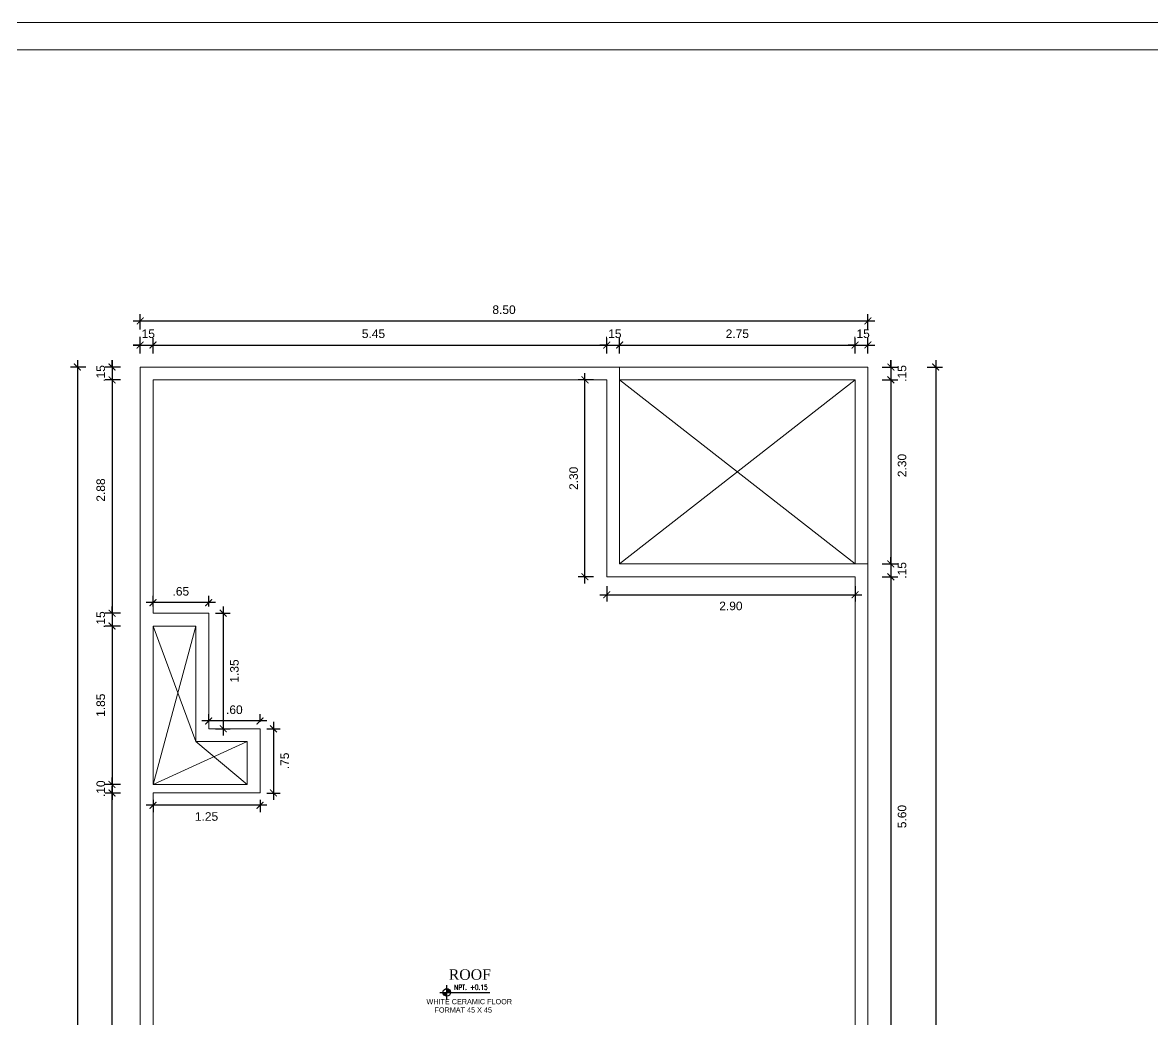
# Model space of a CAD drawing. Header units: millimetres. Extents: x -59 to 123, y 54 to 155.
# Drawn here: x -43.33 to -30.13, y 72.49 to 84.13 of the extents above; entities that cross this region are included whole.
import ezdxf

# ---------------------------------------------------------------- set-up
doc = ezdxf.new("R2010")
doc.units = ezdxf.units.MM
doc.linetypes.add('CONTINUA', pattern=[0])
doc.layers.get('0').update_dxf_attribs({"lineweight": 9})
doc.layers.get('Defpoints').update_dxf_attribs({"lineweight": 0})
for name, color, linetype in [('A-COT', 8, 'Continuous'), ('A-IND niveles', 8, 'Continuous'), ('A-TEX 010', 7, 'Continuous')]:
    doc.layers.add(name, color=color, linetype=linetype)
for name, color, linetype, lineweight in [('DET-CORTE', 86, 'Continuous', 50), ('mobiliario', 7, 'Continuous', 0), ('murobajo', 7, 'Continuous', 30), ('TEXTO1', 7, 'Continuous', 0)]:
    doc.layers.add(name, color=color, linetype=linetype, lineweight=lineweight)
doc.styles.add('ARIAL', font='arial.ttf')
doc.styles.add('ROMANS', font='ROMANS.SHX', dxfattribs={"width": 1.35, "height": 0.29})
doc.styles.add('ROMANS 0.75', font='romans.shx', dxfattribs={"width": 0.75})
doc.styles.add('style1', font='arial.ttf', dxfattribs={"height": 0.1})
doc.dimstyles.new('luis1', dxfattribs={"dimtxt": 0.1, "dimasz": 0.08, "dimexe": 0.08, "dimexo": 0.08, "dimgap": 0.08, "dimtad": 2, "dimzin": 4, "dimdsep": 46, "dimtxsty": 'style1', "dimblk": 'ARCHTICK', "dimcen": 2, "dimdle": 0.08, "dimclrd": 256, "dimclre": 256, "dimclrt": 256, "dimadec": 0, "dimazin": 1, "dimtfac": 1, "dimtix": 1, "dimtmove": 0, "dimatfit": 3, "dimfxl": 1, "dimtolj": 1, "dimarcsym": 0})

# ---------------------------------------------------------------- blocks, each defined once
blk = doc.blocks.new('_ArchTick')
at = {"color": 0, "linetype": 'ByBlock', "const_width": 0.15}
blk.add_lwpolyline([(-0.5, -0.5), (0.5, 0.5)], dxfattribs=at)
blk = doc.blocks.new('*D877')
at = {"layer": 'A-COT', "linetype": 'Continuous', "lineweight": -2, "transparency": 16777216}
for p, q in [((-41.954, 80.264), (-41.954, 80.444)), ((-41.804, 80.264), (-41.804, 80.444)), ((-41.954, 80.364), (-42.034, 80.364)), ((-41.954, 80.364), (-41.804, 80.364)), ((-41.804, 80.364), (-41.724, 80.364))]:
    blk.add_line(p, q, dxfattribs=at)
at = {"layer": 'Defpoints', "color": 0, "linetype": 'CONTINUA', "transparency": 16777216}
for p in [(-41.804, 80.364), (-41.954, 80.107), (-41.804, 79.957)]:
    blk.add_point(p, dxfattribs=at)
at = {"layer": 'A-COT', "linetype": 'CONTINUA', "lineweight": -2, "transparency": 16777216, "xscale": 0.08, "yscale": 0.08, "zscale": 0.08}
blk.add_blockref('_ArchTick', (-41.954, 80.364), dxfattribs=at)
at = {"layer": 'A-COT', "linetype": 'CONTINUA', "lineweight": -2, "transparency": 16777216, "xscale": 0.08, "yscale": 0.08, "zscale": 0.08, "rotation": 180}
blk.add_blockref('_ArchTick', (-41.804, 80.364), dxfattribs=at)
at = {"layer": 'A-COT', "linetype": 'CONTINUA', "lineweight": 5, "transparency": 16777216, "insert": (-41.879, 80.495), "char_height": 0.1, "attachment_point": 5, "style": 'style1'}
blk.add_mtext('\\A1;.15', dxfattribs=at)
blk = doc.blocks.new('*D878')
at = {"layer": 'A-COT', "linetype": 'Continuous', "lineweight": -2, "transparency": 16777216}
for p, q in [((-42.034, 80.645), (-33.374, 80.645)), ((-41.954, 80.545), (-41.954, 80.725)), ((-33.454, 80.545), (-33.454, 80.725))]:
    blk.add_line(p, q, dxfattribs=at)
at = {"layer": 'Defpoints', "color": 0, "linetype": 'CONTINUA', "transparency": 16777216}
for p in [(-33.454, 80.645), (-41.954, 80.107), (-33.454, 80.107)]:
    blk.add_point(p, dxfattribs=at)
at = {"layer": 'A-COT', "linetype": 'CONTINUA', "lineweight": -2, "transparency": 16777216, "xscale": 0.08, "yscale": 0.08, "zscale": 0.08, "rotation": 180}
blk.add_blockref('_ArchTick', (-41.954, 80.645), dxfattribs=at)
at = {"layer": 'A-COT', "linetype": 'CONTINUA', "lineweight": -2, "transparency": 16777216, "xscale": 0.08, "yscale": 0.08, "zscale": 0.08}
blk.add_blockref('_ArchTick', (-33.454, 80.645), dxfattribs=at)
at = {"layer": 'A-COT', "linetype": 'CONTINUA', "lineweight": 5, "transparency": 16777216, "insert": (-37.704, 80.776), "char_height": 0.1, "attachment_point": 5, "style": 'style1'}
blk.add_mtext('\\A1;8.50', dxfattribs=at)
blk = doc.blocks.new('*D879')
at = {"layer": 'A-COT', "linetype": 'Continuous', "lineweight": -2, "transparency": 16777216}
for p, q in [((-42.183, 80.107), (-42.363, 80.107)), ((-42.283, 80.107), (-42.283, 80.187)), ((-42.283, 80.107), (-42.283, 79.957)), ((-42.183, 79.957), (-42.363, 79.957)), ((-42.283, 79.957), (-42.283, 79.877))]:
    blk.add_line(p, q, dxfattribs=at)
at = {"layer": 'Defpoints', "color": 0, "linetype": 'CONTINUA', "transparency": 16777216}
for p in [(-42.029, 80.107), (-42.283, 79.957), (-41.879, 79.957)]:
    blk.add_point(p, dxfattribs=at)
at = {"layer": 'A-COT', "linetype": 'CONTINUA', "lineweight": -2, "transparency": 16777216, "xscale": 0.08, "yscale": 0.08, "zscale": 0.08}
for p, rotation in [((-42.283, 80.107), 270), ((-42.283, 79.957), 90)]:
    blk.add_blockref('_ArchTick', p, dxfattribs=dict(at, rotation=rotation))
at = {"layer": 'A-COT', "linetype": 'CONTINUA', "lineweight": 5, "transparency": 16777216, "insert": (-42.414, 80.032), "char_height": 0.1, "attachment_point": 5, "rotation": 90, "style": 'style1'}
blk.add_mtext('\\A1;.15', dxfattribs=at)
blk = doc.blocks.new('*D880')
at = {"layer": 'A-COT', "linetype": 'Continuous', "lineweight": -2, "transparency": 16777216}
for p, q in [((-33.286, 80.107), (-33.106, 80.107)), ((-33.186, 80.107), (-33.186, 80.187)), ((-33.186, 80.107), (-33.186, 79.957)), ((-33.286, 79.957), (-33.106, 79.957)), ((-33.186, 79.957), (-33.186, 79.877))]:
    blk.add_line(p, q, dxfattribs=at)
at = {"layer": 'Defpoints', "color": 0, "linetype": 'CONTINUA', "transparency": 16777216}
for p in [(-33.454, 80.107), (-33.604, 79.957), (-33.186, 79.957)]:
    blk.add_point(p, dxfattribs=at)
at = {"layer": 'A-COT', "linetype": 'CONTINUA', "lineweight": -2, "transparency": 16777216, "xscale": 0.08, "yscale": 0.08, "zscale": 0.08}
for p, rotation in [((-33.186, 80.107), 270), ((-33.186, 79.957), 90)]:
    blk.add_blockref('_ArchTick', p, dxfattribs=dict(at, rotation=rotation))
at = {"layer": 'A-COT', "linetype": 'CONTINUA', "lineweight": 5, "transparency": 16777216, "insert": (-33.055, 80.032), "char_height": 0.1, "attachment_point": 5, "rotation": 90, "style": 'style1'}
blk.add_mtext('\\A1;.15', dxfattribs=at)
blk = doc.blocks.new('*D881')
at = {"layer": 'A-COT', "linetype": 'Continuous', "lineweight": -2, "transparency": 16777216}
for p, q in [((-32.762, 80.107), (-32.582, 80.107)), ((-32.662, 80.187), (-32.662, 61.027)), ((-32.762, 61.107), (-32.582, 61.107))]:
    blk.add_line(p, q, dxfattribs=at)
at = {"layer": 'Defpoints', "color": 0, "linetype": 'CONTINUA', "transparency": 16777216}
for p in [(-33.454, 80.107), (-33.454, 61.107), (-32.662, 61.107)]:
    blk.add_point(p, dxfattribs=at)
at = {"layer": 'A-COT', "linetype": 'CONTINUA', "lineweight": -2, "transparency": 16777216, "xscale": 0.08, "yscale": 0.08, "zscale": 0.08}
for p, rotation in [((-32.662, 80.107), 90), ((-32.662, 61.107), 270)]:
    blk.add_blockref('_ArchTick', p, dxfattribs=dict(at, rotation=rotation))
at = {"layer": 'A-COT', "linetype": 'CONTINUA', "lineweight": 5, "transparency": 16777216, "insert": (-32.531, 70.607), "char_height": 0.1, "attachment_point": 5, "rotation": 90, "style": 'style1'}
blk.add_mtext('\\A1;19.00', dxfattribs=at)
blk = doc.blocks.new('*D882')
at = {"layer": 'A-COT', "linetype": 'Continuous', "lineweight": -2, "transparency": 16777216}
for p, q in [((-42.588, 80.107), (-42.768, 80.107)), ((-42.688, 80.187), (-42.688, 61.027)), ((-42.588, 61.107), (-42.768, 61.107))]:
    blk.add_line(p, q, dxfattribs=at)
at = {"layer": 'Defpoints', "color": 0, "linetype": 'CONTINUA', "transparency": 16777216}
for p in [(-41.954, 80.107), (-42.688, 61.107), (-41.954, 61.107)]:
    blk.add_point(p, dxfattribs=at)
at = {"layer": 'A-COT', "linetype": 'CONTINUA', "lineweight": -2, "transparency": 16777216, "xscale": 0.08, "yscale": 0.08, "zscale": 0.08}
for p, rotation in [((-42.688, 80.107), 90), ((-42.688, 61.107), 270)]:
    blk.add_blockref('_ArchTick', p, dxfattribs=dict(at, rotation=rotation))
at = {"layer": 'A-COT', "linetype": 'CONTINUA', "lineweight": 5, "transparency": 16777216, "insert": (-42.819, 70.607), "char_height": 0.1, "attachment_point": 5, "rotation": 90, "style": 'style1'}
blk.add_mtext('\\A1;19.00', dxfattribs=at)
blk = doc.blocks.new('*D1096')
at = {"layer": 'A-COT', "linetype": 'Continuous', "lineweight": -2, "transparency": 16777216}
for p, q in [((-41.954, 80.264), (-41.954, 80.444)), ((-36.504, 80.264), (-36.504, 80.444)), ((-42.034, 80.364), (-36.424, 80.364))]:
    blk.add_line(p, q, dxfattribs=at)
at = {"layer": 'Defpoints', "color": 0, "linetype": 'CONTINUA', "transparency": 16777216}
for p in [(-36.504, 80.364), (-41.954, 80.107), (-36.504, 79.957)]:
    blk.add_point(p, dxfattribs=at)
at = {"layer": 'A-COT', "linetype": 'CONTINUA', "lineweight": -2, "transparency": 16777216, "xscale": 0.08, "yscale": 0.08, "zscale": 0.08, "rotation": 180}
blk.add_blockref('_ArchTick', (-41.954, 80.364), dxfattribs=at)
at = {"layer": 'A-COT', "linetype": 'CONTINUA', "lineweight": -2, "transparency": 16777216, "xscale": 0.08, "yscale": 0.08, "zscale": 0.08}
blk.add_blockref('_ArchTick', (-36.504, 80.364), dxfattribs=at)
at = {"layer": 'A-COT', "linetype": 'CONTINUA', "lineweight": 5, "transparency": 16777216, "insert": (-39.229, 80.495), "char_height": 0.1, "attachment_point": 5, "style": 'style1'}
blk.add_mtext('\\A1;5.45', dxfattribs=at)
blk = doc.blocks.new('*D1097')
at = {"layer": 'A-COT', "linetype": 'Continuous', "lineweight": -2, "transparency": 16777216}
for p, q in [((-36.504, 80.264), (-36.504, 80.444)), ((-36.354, 80.264), (-36.354, 80.444)), ((-36.504, 80.364), (-36.584, 80.364)), ((-36.504, 80.364), (-36.354, 80.364)), ((-36.354, 80.364), (-36.274, 80.364))]:
    blk.add_line(p, q, dxfattribs=at)
at = {"layer": 'Defpoints', "color": 0, "linetype": 'CONTINUA', "transparency": 16777216}
for p in [(-36.354, 80.364), (-36.354, 80.107), (-36.504, 79.957)]:
    blk.add_point(p, dxfattribs=at)
at = {"layer": 'A-COT', "linetype": 'CONTINUA', "lineweight": -2, "transparency": 16777216, "xscale": 0.08, "yscale": 0.08, "zscale": 0.08}
blk.add_blockref('_ArchTick', (-36.504, 80.364), dxfattribs=at)
at = {"layer": 'A-COT', "linetype": 'CONTINUA', "lineweight": -2, "transparency": 16777216, "xscale": 0.08, "yscale": 0.08, "zscale": 0.08, "rotation": 180}
blk.add_blockref('_ArchTick', (-36.354, 80.364), dxfattribs=at)
at = {"layer": 'A-COT', "linetype": 'CONTINUA', "lineweight": 5, "transparency": 16777216, "insert": (-36.429, 80.495), "char_height": 0.1, "attachment_point": 5, "style": 'style1'}
blk.add_mtext('\\A1;.15', dxfattribs=at)
blk = doc.blocks.new('*D1098')
at = {"layer": 'A-COT', "linetype": 'Continuous', "lineweight": -2, "transparency": 16777216}
for p, q in [((-36.354, 80.264), (-36.354, 80.444)), ((-33.604, 80.264), (-33.604, 80.444)), ((-36.434, 80.364), (-33.524, 80.364))]:
    blk.add_line(p, q, dxfattribs=at)
at = {"layer": 'Defpoints', "color": 0, "linetype": 'CONTINUA', "transparency": 16777216}
for p in [(-33.604, 80.364), (-36.354, 80.107), (-33.604, 79.957)]:
    blk.add_point(p, dxfattribs=at)
at = {"layer": 'A-COT', "linetype": 'CONTINUA', "lineweight": -2, "transparency": 16777216, "xscale": 0.08, "yscale": 0.08, "zscale": 0.08, "rotation": 180}
blk.add_blockref('_ArchTick', (-36.354, 80.364), dxfattribs=at)
at = {"layer": 'A-COT', "linetype": 'CONTINUA', "lineweight": -2, "transparency": 16777216, "xscale": 0.08, "yscale": 0.08, "zscale": 0.08}
blk.add_blockref('_ArchTick', (-33.604, 80.364), dxfattribs=at)
at = {"layer": 'A-COT', "linetype": 'CONTINUA', "lineweight": 5, "transparency": 16777216, "insert": (-34.979, 80.495), "char_height": 0.1, "attachment_point": 5, "style": 'style1'}
blk.add_mtext('\\A1;2.75', dxfattribs=at)
blk = doc.blocks.new('*D884')
at = {"layer": 'A-COT', "linetype": 'Continuous', "lineweight": -2, "transparency": 16777216}
for p, q in [((-33.604, 80.264), (-33.604, 80.444)), ((-33.454, 80.264), (-33.454, 80.444)), ((-33.604, 80.364), (-33.684, 80.364)), ((-33.604, 80.364), (-33.454, 80.364)), ((-33.454, 80.364), (-33.374, 80.364))]:
    blk.add_line(p, q, dxfattribs=at)
at = {"layer": 'Defpoints', "color": 0, "linetype": 'CONTINUA', "transparency": 16777216}
for p in [(-33.454, 80.364), (-33.454, 80.107), (-33.604, 79.957)]:
    blk.add_point(p, dxfattribs=at)
at = {"layer": 'A-COT', "linetype": 'CONTINUA', "lineweight": -2, "transparency": 16777216, "xscale": 0.08, "yscale": 0.08, "zscale": 0.08}
blk.add_blockref('_ArchTick', (-33.604, 80.364), dxfattribs=at)
at = {"layer": 'A-COT', "linetype": 'CONTINUA', "lineweight": -2, "transparency": 16777216, "xscale": 0.08, "yscale": 0.08, "zscale": 0.08, "rotation": 180}
blk.add_blockref('_ArchTick', (-33.454, 80.364), dxfattribs=at)
at = {"layer": 'A-COT', "linetype": 'CONTINUA', "lineweight": 5, "transparency": 16777216, "insert": (-33.529, 80.495), "char_height": 0.1, "attachment_point": 5, "style": 'style1'}
blk.add_mtext('\\A1;.15', dxfattribs=at)
blk = doc.blocks.new('*D1099')
at = {"layer": 'A-COT', "linetype": 'Continuous', "lineweight": -2, "transparency": 16777216}
for p, q in [((-42.183, 80.107), (-42.363, 80.107)), ((-42.283, 80.187), (-42.283, 77.152)), ((-42.183, 77.232), (-42.363, 77.232))]:
    blk.add_line(p, q, dxfattribs=at)
at = {"layer": 'Defpoints', "color": 0, "linetype": 'CONTINUA', "transparency": 16777216}
for p in [(-42.029, 80.107), (-42.283, 77.232), (-41.804, 77.232)]:
    blk.add_point(p, dxfattribs=at)
at = {"layer": 'A-COT', "linetype": 'CONTINUA', "lineweight": -2, "transparency": 16777216, "xscale": 0.08, "yscale": 0.08, "zscale": 0.08}
for p, rotation in [((-42.283, 80.107), 90), ((-42.283, 77.232), 270)]:
    blk.add_blockref('_ArchTick', p, dxfattribs=dict(at, rotation=rotation))
at = {"layer": 'A-COT', "linetype": 'CONTINUA', "lineweight": 5, "transparency": 16777216, "insert": (-42.414, 78.67), "char_height": 0.1, "attachment_point": 5, "rotation": 90, "style": 'style1'}
blk.add_mtext('\\A1;2.88', dxfattribs=at)
blk = doc.blocks.new('*D1100')
at = {"layer": 'A-COT', "linetype": 'Continuous', "lineweight": -2, "transparency": 16777216}
for p, q in [((-42.183, 77.232), (-42.363, 77.232)), ((-42.283, 77.232), (-42.283, 77.312)), ((-42.283, 77.232), (-42.283, 77.082)), ((-42.183, 77.082), (-42.363, 77.082)), ((-42.283, 77.082), (-42.283, 77.002))]:
    blk.add_line(p, q, dxfattribs=at)
at = {"layer": 'Defpoints', "color": 0, "linetype": 'CONTINUA', "transparency": 16777216}
for p in [(-41.804, 77.232), (-42.283, 77.082), (-41.804, 77.082)]:
    blk.add_point(p, dxfattribs=at)
at = {"layer": 'A-COT', "linetype": 'CONTINUA', "lineweight": -2, "transparency": 16777216, "xscale": 0.08, "yscale": 0.08, "zscale": 0.08}
for p, rotation in [((-42.283, 77.232), 270), ((-42.283, 77.082), 90)]:
    blk.add_blockref('_ArchTick', p, dxfattribs=dict(at, rotation=rotation))
at = {"layer": 'A-COT', "linetype": 'CONTINUA', "lineweight": 5, "transparency": 16777216, "insert": (-42.414, 77.157), "char_height": 0.1, "attachment_point": 5, "rotation": 90, "style": 'style1'}
blk.add_mtext('\\A1;.15', dxfattribs=at)
blk = doc.blocks.new('*D1101')
at = {"layer": 'A-COT', "linetype": 'Continuous', "lineweight": -2, "transparency": 16777216}
for p, q in [((-42.183, 77.082), (-42.363, 77.082)), ((-42.283, 77.162), (-42.283, 75.152)), ((-42.183, 75.232), (-42.363, 75.232))]:
    blk.add_line(p, q, dxfattribs=at)
at = {"layer": 'Defpoints', "color": 0, "linetype": 'CONTINUA', "transparency": 16777216}
for p in [(-41.804, 77.082), (-42.283, 75.232), (-41.804, 75.232)]:
    blk.add_point(p, dxfattribs=at)
at = {"layer": 'A-COT', "linetype": 'CONTINUA', "lineweight": -2, "transparency": 16777216, "xscale": 0.08, "yscale": 0.08, "zscale": 0.08}
for p, rotation in [((-42.283, 77.082), 90), ((-42.283, 75.232), 270)]:
    blk.add_blockref('_ArchTick', p, dxfattribs=dict(at, rotation=rotation))
at = {"layer": 'A-COT', "linetype": 'CONTINUA', "lineweight": 5, "transparency": 16777216, "insert": (-42.414, 76.157), "char_height": 0.1, "attachment_point": 5, "rotation": 90, "style": 'style1'}
blk.add_mtext('\\A1;1.85', dxfattribs=at)
blk = doc.blocks.new('*D1102')
at = {"layer": 'A-COT', "linetype": 'Continuous', "lineweight": -2, "transparency": 16777216}
for p, q in [((-42.183, 75.232), (-42.363, 75.232)), ((-42.283, 75.232), (-42.283, 75.312)), ((-42.283, 75.232), (-42.283, 75.132)), ((-42.183, 75.132), (-42.363, 75.132)), ((-42.283, 75.132), (-42.283, 75.052))]:
    blk.add_line(p, q, dxfattribs=at)
at = {"layer": 'Defpoints', "color": 0, "linetype": 'CONTINUA', "transparency": 16777216}
for p in [(-41.804, 75.232), (-42.283, 75.132), (-41.804, 75.132)]:
    blk.add_point(p, dxfattribs=at)
at = {"layer": 'A-COT', "linetype": 'CONTINUA', "lineweight": -2, "transparency": 16777216, "xscale": 0.08, "yscale": 0.08, "zscale": 0.08}
for p, rotation in [((-42.283, 75.232), 270), ((-42.283, 75.132), 90)]:
    blk.add_blockref('_ArchTick', p, dxfattribs=dict(at, rotation=rotation))
at = {"layer": 'A-COT', "linetype": 'CONTINUA', "lineweight": 5, "transparency": 16777216, "insert": (-42.414, 75.182), "char_height": 0.1, "attachment_point": 5, "rotation": 90, "style": 'style1'}
blk.add_mtext('\\A1;.10', dxfattribs=at)
blk = doc.blocks.new('*D1103')
at = {"layer": 'A-COT', "linetype": 'Continuous', "lineweight": -2, "transparency": 16777216}
for p, q in [((-42.183, 75.132), (-42.363, 75.132)), ((-42.283, 64.752), (-42.283, 75.212)), ((-42.183, 64.832), (-42.363, 64.832))]:
    blk.add_line(p, q, dxfattribs=at)
at = {"layer": 'Defpoints', "color": 0, "linetype": 'CONTINUA', "transparency": 16777216}
for p in [(-42.283, 75.132), (-41.804, 75.132), (-41.804, 64.832)]:
    blk.add_point(p, dxfattribs=at)
at = {"layer": 'A-COT', "linetype": 'CONTINUA', "lineweight": -2, "transparency": 16777216, "xscale": 0.08, "yscale": 0.08, "zscale": 0.08}
for p, rotation in [((-42.283, 75.132), 90), ((-42.283, 64.832), 270)]:
    blk.add_blockref('_ArchTick', p, dxfattribs=dict(at, rotation=rotation))
at = {"layer": 'A-COT', "linetype": 'CONTINUA', "lineweight": 5, "transparency": 16777216, "insert": (-42.414, 69.982), "char_height": 0.1, "attachment_point": 5, "rotation": 90, "style": 'style1'}
blk.add_mtext('\\A1;10.30', dxfattribs=at)
blk = doc.blocks.new('*D1106')
at = {"layer": 'A-COT', "linetype": 'Continuous', "lineweight": -2, "transparency": 16777216}
for p, q in [((-33.286, 80.107), (-33.106, 80.107)), ((-33.186, 80.187), (-33.186, 77.727)), ((-33.286, 77.807), (-33.106, 77.807))]:
    blk.add_line(p, q, dxfattribs=at)
at = {"layer": 'Defpoints', "color": 0, "linetype": 'CONTINUA', "transparency": 16777216}
for p in [(-33.454, 80.107), (-33.454, 77.807), (-33.186, 77.807)]:
    blk.add_point(p, dxfattribs=at)
at = {"layer": 'A-COT', "linetype": 'CONTINUA', "lineweight": -2, "transparency": 16777216, "xscale": 0.08, "yscale": 0.08, "zscale": 0.08}
for p, rotation in [((-33.186, 80.107), 90), ((-33.186, 77.807), 270)]:
    blk.add_blockref('_ArchTick', p, dxfattribs=dict(at, rotation=rotation))
at = {"layer": 'A-COT', "linetype": 'CONTINUA', "lineweight": 5, "transparency": 16777216, "insert": (-33.055, 78.957), "char_height": 0.1, "attachment_point": 5, "rotation": 90, "style": 'style1'}
blk.add_mtext('\\A1;2.30', dxfattribs=at)
blk = doc.blocks.new('*D1107')
at = {"layer": 'A-COT', "linetype": 'Continuous', "lineweight": -2, "transparency": 16777216}
for p, q in [((-33.186, 77.807), (-33.186, 77.887)), ((-33.286, 77.807), (-33.106, 77.807)), ((-33.186, 77.807), (-33.186, 77.657)), ((-33.286, 77.657), (-33.106, 77.657)), ((-33.186, 77.657), (-33.186, 77.577))]:
    blk.add_line(p, q, dxfattribs=at)
at = {"layer": 'Defpoints', "color": 0, "linetype": 'CONTINUA', "transparency": 16777216}
for p in [(-33.454, 77.807), (-33.604, 77.657), (-33.186, 77.657)]:
    blk.add_point(p, dxfattribs=at)
at = {"layer": 'A-COT', "linetype": 'CONTINUA', "lineweight": -2, "transparency": 16777216, "xscale": 0.08, "yscale": 0.08, "zscale": 0.08}
for p, rotation in [((-33.186, 77.807), 270), ((-33.186, 77.657), 90)]:
    blk.add_blockref('_ArchTick', p, dxfattribs=dict(at, rotation=rotation))
at = {"layer": 'A-COT', "linetype": 'CONTINUA', "lineweight": 5, "transparency": 16777216, "insert": (-33.055, 77.732), "char_height": 0.1, "attachment_point": 5, "rotation": 90, "style": 'style1'}
blk.add_mtext('\\A1;.15', dxfattribs=at)
blk = doc.blocks.new('*D885')
at = {"layer": 'A-COT', "linetype": 'Continuous', "lineweight": -2, "transparency": 16777216}
for p, q in [((-33.186, 77.737), (-33.186, 71.977)), ((-33.286, 77.657), (-33.106, 77.657)), ((-33.286, 72.057), (-33.106, 72.057))]:
    blk.add_line(p, q, dxfattribs=at)
at = {"layer": 'Defpoints', "color": 0, "linetype": 'CONTINUA', "transparency": 16777216}
for p in [(-33.604, 77.657), (-33.604, 72.057), (-33.186, 72.057)]:
    blk.add_point(p, dxfattribs=at)
at = {"layer": 'A-COT', "linetype": 'CONTINUA', "lineweight": -2, "transparency": 16777216, "xscale": 0.08, "yscale": 0.08, "zscale": 0.08}
for p, rotation in [((-33.186, 77.657), 90), ((-33.186, 72.057), 270)]:
    blk.add_blockref('_ArchTick', p, dxfattribs=dict(at, rotation=rotation))
at = {"layer": 'A-COT', "linetype": 'CONTINUA', "lineweight": 5, "transparency": 16777216, "insert": (-33.055, 74.857), "char_height": 0.1, "attachment_point": 5, "rotation": 90, "style": 'style1'}
blk.add_mtext('\\A1;5.60', dxfattribs=at)
blk = doc.blocks.new('A$C37766BCA')
blk.add_line((0, 0.181), (1.22, 0.181))
blk.add_lwpolyline([(0.174, 0), (0.174, 0.361)])
at = {"const_width": 0.0923}
for points in [[(0.128, 0.181, 0.414214), (0.174, 0.135)], [(0.221, 0.181, 0.414214), (0.174, 0.227, 0.414214)]]:
    blk.add_lwpolyline(points, format="xyb", dxfattribs=at)
blk.add_circle((0.174, 0.181), 0.0923)
blk = doc.blocks.new('*D1120')
at = {"layer": 'A-COT', "linetype": 'Continuous', "lineweight": -2, "transparency": 16777216}
for p, q in [((-36.504, 77.547), (-36.504, 77.367)), ((-33.604, 77.547), (-33.604, 77.367)), ((-36.584, 77.447), (-33.524, 77.447))]:
    blk.add_line(p, q, dxfattribs=at)
at = {"layer": 'Defpoints', "color": 0, "linetype": 'CONTINUA', "transparency": 16777216}
for p in [(-36.504, 77.657), (-33.604, 77.657), (-33.604, 77.447)]:
    blk.add_point(p, dxfattribs=at)
at = {"layer": 'A-COT', "linetype": 'CONTINUA', "lineweight": -2, "transparency": 16777216, "xscale": 0.08, "yscale": 0.08, "zscale": 0.08, "rotation": 180}
blk.add_blockref('_ArchTick', (-36.504, 77.447), dxfattribs=at)
at = {"layer": 'A-COT', "linetype": 'CONTINUA', "lineweight": -2, "transparency": 16777216, "xscale": 0.08, "yscale": 0.08, "zscale": 0.08}
blk.add_blockref('_ArchTick', (-33.604, 77.447), dxfattribs=at)
at = {"layer": 'A-COT', "linetype": 'CONTINUA', "lineweight": 5, "transparency": 16777216, "insert": (-35.054, 77.316), "char_height": 0.1, "attachment_point": 5, "style": 'style1'}
blk.add_mtext('\\A1;2.90', dxfattribs=at)
blk = doc.blocks.new('*D1121')
at = {"layer": 'A-COT', "linetype": 'Continuous', "lineweight": -2, "transparency": 16777216}
for p, q in [((-36.759, 77.577), (-36.759, 80.037)), ((-36.659, 79.957), (-36.839, 79.957)), ((-36.659, 77.657), (-36.839, 77.657))]:
    blk.add_line(p, q, dxfattribs=at)
at = {"layer": 'Defpoints', "color": 0, "linetype": 'CONTINUA', "transparency": 16777216}
for p in [(-36.759, 79.957), (-36.504, 79.957), (-36.504, 77.657)]:
    blk.add_point(p, dxfattribs=at)
at = {"layer": 'A-COT', "linetype": 'CONTINUA', "lineweight": -2, "transparency": 16777216, "xscale": 0.08, "yscale": 0.08, "zscale": 0.08}
for p, rotation in [((-36.759, 79.957), 90), ((-36.759, 77.657), 270)]:
    blk.add_blockref('_ArchTick', p, dxfattribs=dict(at, rotation=rotation))
at = {"layer": 'A-COT', "linetype": 'CONTINUA', "lineweight": 5, "transparency": 16777216, "insert": (-36.891, 78.807), "char_height": 0.1, "attachment_point": 5, "rotation": 90, "style": 'style1'}
blk.add_mtext('\\A1;2.30', dxfattribs=at)
blk = doc.blocks.new('*D1122')
at = {"layer": 'A-COT', "linetype": 'Continuous', "lineweight": -2, "transparency": 16777216}
for p, q in [((-41.074, 77.355), (-41.884, 77.355)), ((-41.804, 77.312), (-41.804, 77.435)), ((-41.154, 77.312), (-41.154, 77.435))]:
    blk.add_line(p, q, dxfattribs=at)
at = {"layer": 'Defpoints', "color": 0, "linetype": 'CONTINUA', "transparency": 16777216}
for p in [(-41.804, 77.355), (-41.804, 77.232), (-41.154, 77.232)]:
    blk.add_point(p, dxfattribs=at)
at = {"layer": 'A-COT', "linetype": 'CONTINUA', "lineweight": -2, "transparency": 16777216, "xscale": 0.08, "yscale": 0.08, "zscale": 0.08, "rotation": 180}
blk.add_blockref('_ArchTick', (-41.804, 77.355), dxfattribs=at)
at = {"layer": 'A-COT', "linetype": 'CONTINUA', "lineweight": -2, "transparency": 16777216, "xscale": 0.08, "yscale": 0.08, "zscale": 0.08}
blk.add_blockref('_ArchTick', (-41.154, 77.355), dxfattribs=at)
at = {"layer": 'A-COT', "linetype": 'CONTINUA', "lineweight": 5, "transparency": 16777216, "insert": (-41.479, 77.487), "char_height": 0.1, "attachment_point": 5, "style": 'style1'}
blk.add_mtext('\\A1;.65', dxfattribs=at)
blk = doc.blocks.new('*D1123')
at = {"layer": 'A-COT', "linetype": 'Continuous', "lineweight": -2, "transparency": 16777216}
for p, q in [((-41.074, 77.232), (-40.904, 77.232)), ((-40.984, 77.312), (-40.984, 75.802)), ((-41.074, 75.882), (-40.904, 75.882))]:
    blk.add_line(p, q, dxfattribs=at)
at = {"layer": 'Defpoints', "color": 0, "linetype": 'CONTINUA', "transparency": 16777216}
for p in [(-41.154, 77.232), (-41.154, 75.882), (-40.984, 75.882)]:
    blk.add_point(p, dxfattribs=at)
at = {"layer": 'A-COT', "linetype": 'CONTINUA', "lineweight": -2, "transparency": 16777216, "xscale": 0.08, "yscale": 0.08, "zscale": 0.08}
for p, rotation in [((-40.984, 77.232), 90), ((-40.984, 75.882), 270)]:
    blk.add_blockref('_ArchTick', p, dxfattribs=dict(at, rotation=rotation))
at = {"layer": 'A-COT', "linetype": 'CONTINUA', "lineweight": 5, "transparency": 16777216, "insert": (-40.853, 76.557), "char_height": 0.1, "attachment_point": 5, "rotation": 90, "style": 'style1'}
blk.add_mtext('\\A1;1.35', dxfattribs=at)
blk = doc.blocks.new('*D1124')
at = {"layer": 'A-COT', "linetype": 'Continuous', "lineweight": -2, "transparency": 16777216}
for p, q in [((-41.154, 75.962), (-41.154, 76.053)), ((-40.554, 75.962), (-40.554, 76.053)), ((-40.474, 75.973), (-41.234, 75.973))]:
    blk.add_line(p, q, dxfattribs=at)
at = {"layer": 'Defpoints', "color": 0, "linetype": 'CONTINUA', "transparency": 16777216}
for p in [(-41.154, 75.973), (-41.154, 75.882), (-40.554, 75.882)]:
    blk.add_point(p, dxfattribs=at)
at = {"layer": 'A-COT', "linetype": 'CONTINUA', "lineweight": -2, "transparency": 16777216, "xscale": 0.08, "yscale": 0.08, "zscale": 0.08, "rotation": 180}
blk.add_blockref('_ArchTick', (-41.154, 75.973), dxfattribs=at)
at = {"layer": 'A-COT', "linetype": 'CONTINUA', "lineweight": -2, "transparency": 16777216, "xscale": 0.08, "yscale": 0.08, "zscale": 0.08}
blk.add_blockref('_ArchTick', (-40.554, 75.973), dxfattribs=at)
at = {"layer": 'A-COT', "linetype": 'CONTINUA', "lineweight": 5, "transparency": 16777216, "insert": (-40.854, 76.104), "char_height": 0.1, "attachment_point": 5, "style": 'style1'}
blk.add_mtext('\\A1;.60', dxfattribs=at)
blk = doc.blocks.new('*D1125')
at = {"layer": 'A-COT', "linetype": 'Continuous', "lineweight": -2, "transparency": 16777216}
for p, q in [((-40.474, 75.882), (-40.317, 75.882)), ((-40.397, 75.962), (-40.397, 75.052)), ((-40.474, 75.132), (-40.317, 75.132))]:
    blk.add_line(p, q, dxfattribs=at)
at = {"layer": 'Defpoints', "color": 0, "linetype": 'CONTINUA', "transparency": 16777216}
for p in [(-40.554, 75.882), (-40.554, 75.132), (-40.397, 75.132)]:
    blk.add_point(p, dxfattribs=at)
at = {"layer": 'A-COT', "linetype": 'CONTINUA', "lineweight": -2, "transparency": 16777216, "xscale": 0.08, "yscale": 0.08, "zscale": 0.08}
for p, rotation in [((-40.397, 75.882), 90), ((-40.397, 75.132), 270)]:
    blk.add_blockref('_ArchTick', p, dxfattribs=dict(at, rotation=rotation))
at = {"layer": 'A-COT', "linetype": 'CONTINUA', "lineweight": 5, "transparency": 16777216, "insert": (-40.266, 75.507), "char_height": 0.1, "attachment_point": 5, "rotation": 90, "style": 'style1'}
blk.add_mtext('\\A1;.75', dxfattribs=at)
blk = doc.blocks.new('*D1126')
at = {"layer": 'A-COT', "linetype": 'Continuous', "lineweight": -2, "transparency": 16777216}
for p, q in [((-40.474, 74.988), (-41.884, 74.988)), ((-41.804, 75.052), (-41.804, 74.908)), ((-40.554, 75.052), (-40.554, 74.908))]:
    blk.add_line(p, q, dxfattribs=at)
at = {"layer": 'Defpoints', "color": 0, "linetype": 'CONTINUA', "transparency": 16777216}
for p in [(-41.804, 75.132), (-40.554, 75.132), (-41.804, 74.988)]:
    blk.add_point(p, dxfattribs=at)
at = {"layer": 'A-COT', "linetype": 'CONTINUA', "lineweight": -2, "transparency": 16777216, "xscale": 0.08, "yscale": 0.08, "zscale": 0.08, "rotation": 180}
blk.add_blockref('_ArchTick', (-41.804, 74.988), dxfattribs=at)
at = {"layer": 'A-COT', "linetype": 'CONTINUA', "lineweight": -2, "transparency": 16777216, "xscale": 0.08, "yscale": 0.08, "zscale": 0.08}
blk.add_blockref('_ArchTick', (-40.554, 74.988), dxfattribs=at)
at = {"layer": 'A-COT', "linetype": 'CONTINUA', "lineweight": 5, "transparency": 16777216, "insert": (-41.179, 74.857), "char_height": 0.1, "attachment_point": 5, "style": 'style1'}
blk.add_mtext('\\A1;1.25', dxfattribs=at)

msp = doc.modelspace()

# ---------------------------------------------------------------- linework, layer by layer
at = {"layer": 'Defpoints', "lineweight": 5, "ltscale": 0.5}
msp.add_lwpolyline([(-58.9383, 54.3471), (-14.6883, 54.3471), (-14.6883, 84.1298), (-58.9383, 84.1298)], close=True, dxfattribs=at)
at = {"layer": 'DET-CORTE', "lineweight": 5, "ltscale": 0.5}
msp.add_lwpolyline([(-58.6204, 54.6651), (-15.0063, 54.6651), (-15.0063, 83.8118), (-58.6204, 83.8118)], close=True, dxfattribs=at)
at = {"layer": 'mobiliario', "lineweight": 5, "ltscale": 0.3}
for p, q in [((-36.354, 80.1074), (-33.454, 80.1074)), ((-33.454, 77.8074), (-33.454, 80.1074)), ((-33.604, 79.9574), (-36.354, 79.9574)), ((-36.354, 79.9574), (-33.604, 77.8074)), ((-33.604, 79.9574), (-36.354, 77.8074)), ((-33.604, 77.8074), (-33.604, 79.9574)), ((-41.304, 75.7324), (-41.804, 77.0824)), ((-41.304, 77.0824), (-41.804, 75.2324)), ((-40.704, 75.7324), (-41.804, 75.2324)), ((-41.304, 75.7324), (-40.704, 75.2324))]:
    msp.add_line(p, q, dxfattribs=at)
at = {"layer": 'murobajo', "lineweight": 5}
for p, q in [((-36.354, 80.1074), (-41.954, 80.1074)), ((-41.954, 80.1074), (-41.954, 64.6824)), ((-36.354, 77.8074), (-36.354, 80.1074)), ((-36.504, 79.9574), (-41.804, 79.9574)), ((-41.804, 79.9574), (-41.804, 77.2324)), ((-36.504, 77.6574), (-36.504, 79.9574)), ((-36.354, 77.8074), (-33.454, 77.8074)), ((-33.454, 71.9074), (-33.454, 77.8074)), ((-36.504, 77.6574), (-33.604, 77.6574)), ((-33.604, 72.0574), (-33.604, 77.6574)), ((-41.204, 77.2324), (-41.804, 77.2324)), ((-41.804, 77.2324), (-41.154, 77.2324)), ((-41.154, 77.2324), (-41.154, 75.8824)), ((-41.804, 77.0824), (-41.804, 75.2324)), ((-41.804, 77.0824), (-41.304, 77.0824)), ((-41.304, 77.0824), (-41.304, 75.7324)), ((-41.154, 75.8824), (-40.554, 75.8824)), ((-40.554, 75.1324), (-40.554, 75.8824)), ((-41.304, 75.7324), (-40.704, 75.7324)), ((-40.704, 75.2324), (-40.704, 75.7324)), ((-40.704, 75.2324), (-41.804, 75.2324)), ((-41.804, 75.1324), (-41.804, 64.8324)), ((-40.554, 75.1324), (-41.804, 75.1324))]:
    msp.add_line(p, q, dxfattribs=at)

# ---------------------------------------------------------------- block references
at = {"layer": 'A-IND niveles', "lineweight": 5, "xscale": 0.4800000000000012, "yscale": 0.4800000000000012, "zscale": 0.4800000000000012}
msp.add_blockref('A$C37766BCA', (-38.4558, 72.7162), dxfattribs=at)

# ---------------------------------------------------------------- texts
at = {"layer": 'A-IND niveles', "lineweight": 5, "style": 'ROMANS 0.75', "width": 0.75}
msp.add_text('NPT. +0.15', height=0.0576, dxfattribs=at).set_placement((-38.2857, 72.8349))
at = {"layer": 'A-TEX 010', "lineweight": 5, "insert": (-38.1035, 73.073), "char_height": 0.1224, "attachment_point": 2, "style": 'ROMANS'}
msp.add_mtext('{\\fTimes New Roman|b0|i0|c0|p18;ROOF}', dxfattribs=at)
at = {"layer": 'TEXTO1', "lineweight": 5, "style": 'ARIAL'}
for s, p in [('WHITE CERAMIC FLOOR', (-38.6102, 72.665)), ('FORMAT 45 X 45', (-38.5162, 72.5679))]:
    msp.add_text(s, height=0.06048, dxfattribs=at).set_placement(p)

# ---------------------------------------------------------------- dimensions: what is measured, and where the dimension line sits
at = {"layer": 'A-COT', "linetype": 'CONTINUA', "lineweight": 5}
for base, p1, p2, override, picture, middle in [((-33.454, 80.6446), (-41.954, 80.1074), (-33.454, 80.1074), {"dimfxl": 0.1, "dimfxlon": 1, "dimarcsym": 2}, '*D878', (-37.704, 80.7756)), ((-41.804, 80.3637), (-41.954, 80.1074), (-41.804, 79.9574), {"dimfxl": 0.1, "dimfxlon": 1, "dimarcsym": 2}, '*D877', (-41.879, 80.4947)), ((-36.504, 80.3637), (-41.954, 80.1074), (-36.504, 79.9574), {"dimtmove": 1, "dimfxl": 0.1, "dimfxlon": 1, "dimarcsym": 2}, '*D1096', (-39.229, 80.4945)), ((-36.354, 80.3637), (-36.504, 79.9574), (-36.354, 80.1074), {"dimtmove": 1, "dimfxl": 0.1, "dimfxlon": 1, "dimarcsym": 2}, '*D1097', (-36.429, 80.4947)), ((-33.604, 80.3637), (-36.354, 80.1074), (-33.604, 79.9574), {"dimtmove": 1, "dimfxl": 0.1, "dimfxlon": 1, "dimarcsym": 2}, '*D1098', (-34.979, 80.4947)), ((-33.454, 80.3637), (-33.604, 79.9574), (-33.454, 80.1074), {"dimtmove": 1, "dimfxl": 0.1, "dimfxlon": 1, "dimarcsym": 2}, '*D884', (-33.529, 80.4947)), ((-33.604, 77.4469), (-36.504, 77.6574), (-33.604, 77.6574), {"dimtmove": 1, "dimfxl": 0.1, "dimfxlon": 1, "dimarcsym": 2}, '*D1120', (-35.054, 77.3159)), ((-41.804, 77.3555), (-41.154, 77.2324), (-41.804, 77.2324), {"dimtmove": 1, "dimfxl": 0.1, "dimfxlon": 1, "dimarcsym": 2}, '*D1122', (-41.479, 77.4866)), ((-41.154, 75.9726), (-40.554, 75.8824), (-41.154, 75.8824), {"dimtmove": 1, "dimfxl": 0.1, "dimfxlon": 1, "dimarcsym": 2}, '*D1124', (-40.854, 76.1037)), ((-41.804, 74.9879), (-40.554, 75.1324), (-41.804, 75.1324), {"dimtmove": 1, "dimfxl": 0.1, "dimfxlon": 1, "dimarcsym": 2}, '*D1126', (-41.179, 74.8568))]:
    dim = msp.add_linear_dim(base=base, p1=p1, p2=p2, dimstyle='luis1', override=override, dxfattribs=at)
    dim.commit()
    dim.dimension.update_dxf_attribs({"geometry": picture, "text_midpoint": middle})
for base, p1, p2, override, picture, middle in [((-42.6882, 61.1074), (-41.954, 80.1074), (-41.954, 61.1074), {"dimfxl": 0.1, "dimfxlon": 1, "dimarcsym": 2}, '*D882', (-42.8193, 70.6074)), ((-42.2828, 79.9574), (-42.0294, 80.1074), (-41.8794, 79.9574), {"dimfxl": 0.1, "dimfxlon": 1, "dimarcsym": 2}, '*D879', (-42.4138, 80.0324)), ((-42.28277541, 77.23238602), (-42.0294459, 80.10738603), (-41.80398477, 77.23238602), {"dimtmove": 1, "dimfxl": 0.1, "dimfxlon": 1, "dimarcsym": 2}, '*D1099', (-42.41383271, 78.66988603)), ((-33.1864, 79.9574), (-33.454, 80.1074), (-33.604, 79.9574), {"dimfxl": 0.1, "dimfxlon": 1, "dimarcsym": 2}, '*D880', (-33.0553, 80.0324)), ((-32.6621, 61.1074), (-33.454, 80.1074), (-33.454, 61.1074), {"dimfxl": 0.1, "dimfxlon": 1, "dimarcsym": 2}, '*D881', (-32.531, 70.6074)), ((-33.1864, 77.8074), (-33.454, 80.1074), (-33.454, 77.8074), {"dimtmove": 1, "dimfxl": 0.1, "dimfxlon": 1, "dimarcsym": 2}, '*D1106', (-33.0553, 78.9574)), ((-36.7595, 79.9574), (-36.504, 77.6574), (-36.504, 79.9574), {"dimtmove": 1, "dimfxl": 0.1, "dimfxlon": 1, "dimarcsym": 2}, '*D1121', (-36.8906, 78.8074)), ((-33.1864, 77.6574), (-33.454, 77.8074), (-33.604, 77.6574), {"dimtmove": 1, "dimfxl": 0.1, "dimfxlon": 1, "dimarcsym": 2}, '*D1107', (-33.0553, 77.7324)), ((-33.1864, 72.0574), (-33.604, 77.6574), (-33.604, 72.0574), {"dimtmove": 1, "dimfxl": 0.1, "dimfxlon": 1, "dimarcsym": 2}, '*D885', (-33.0553, 74.8574)), ((-42.2828, 77.0824), (-41.804, 77.2324), (-41.804, 77.0824), {"dimtmove": 1, "dimfxl": 0.1, "dimfxlon": 1, "dimarcsym": 2}, '*D1100', (-42.4138, 77.1574)), ((-40.9839, 75.8824), (-41.154, 77.2324), (-41.154, 75.8824), {"dimtmove": 1, "dimfxl": 0.1, "dimfxlon": 1, "dimarcsym": 2}, '*D1123', (-40.8528, 76.5574)), ((-42.2828, 75.2324), (-41.804, 77.0824), (-41.804, 75.2324), {"dimtmove": 1, "dimfxl": 0.1, "dimfxlon": 1, "dimarcsym": 2}, '*D1101', (-42.4138, 76.1574)), ((-40.3968, 75.1324), (-40.554, 75.8824), (-40.554, 75.1324), {"dimtmove": 1, "dimfxl": 0.1, "dimfxlon": 1, "dimarcsym": 2}, '*D1125', (-40.266, 75.5074)), ((-42.2828, 75.1324), (-41.804, 75.2324), (-41.804, 75.1324), {"dimtmove": 1, "dimfxl": 0.1, "dimfxlon": 1, "dimarcsym": 2}, '*D1102', (-42.4138, 75.1824)), ((-42.2828, 75.1324), (-41.804, 64.8324), (-41.804, 75.1324), {"dimtmove": 1, "dimfxl": 0.1, "dimfxlon": 1, "dimarcsym": 2}, '*D1103', (-42.4139, 69.9824))]:
    dim = msp.add_linear_dim(base=base, p1=p1, p2=p2, angle=90, dimstyle='luis1', override=override, dxfattribs=at)
    dim.commit()
    dim.dimension.update_dxf_attribs({"geometry": picture, "text_midpoint": middle})

doc.saveas('drawing.dxf')
